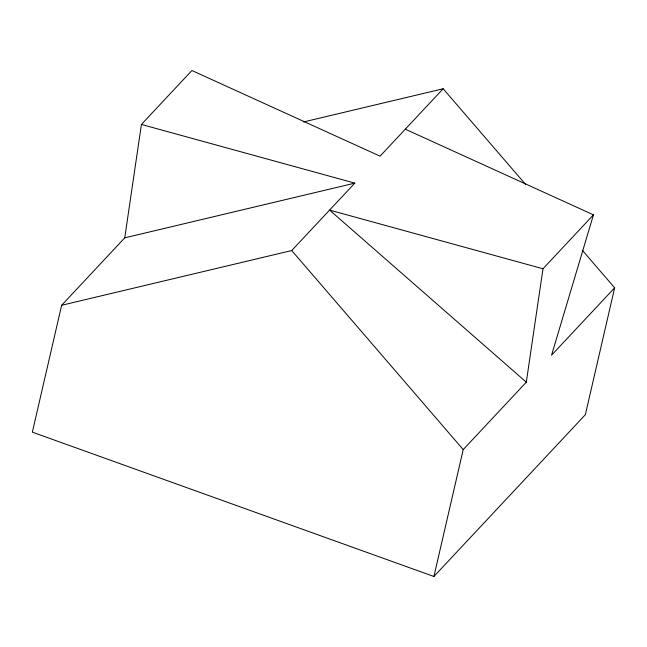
<?xml version="1.0" encoding="UTF-8"?>
<svg xmlns="http://www.w3.org/2000/svg" width="647" height="647" viewBox="0 0 647 647"><rect width="100%" height="100%" fill="white"/><g stroke="black" fill="none" stroke-linecap="round" stroke-linejoin="round"><path stroke-width="0.97" d="M582.332 250.284L614.65 287.802L585.357 414.687L433.911 576.485L32.35 432.156L61.643 305.271L124.742 237.853L141.418 124.45L191.9 70.515L380.064 156.162L443.163 88.752L525.607 184.452M433.911 576.485L463.212 449.592L526.31 382.183L542.987 268.772L593.461 214.844L405.305 129.198M593.461 214.844L551.551 355.211L614.65 287.802M61.643 305.271L291.724 250.543L354.823 183.133L141.418 124.45M303.54 121.96L443.163 88.752M124.742 237.853L354.823 183.133M542.987 268.772L329.582 210.097L526.31 382.183M291.724 250.543L463.212 449.592"/></g></svg>
